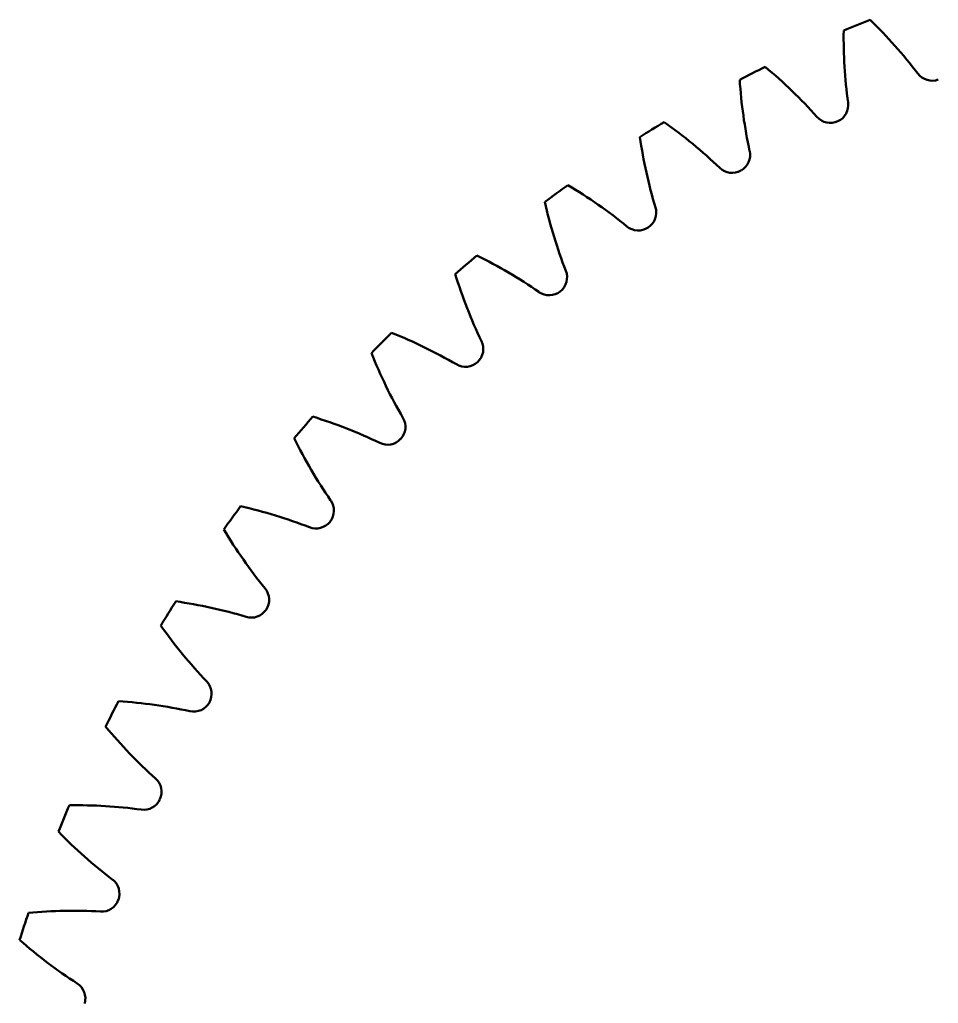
# Model space of a CAD drawing. Header units: millimetres. Extents: x 30 to 137, y 235 to 277.
# Drawn here: x 96.91 to 109.76, y 260.27 to 274.02 of the extents above; entities that cross this region are included whole.
import ezdxf

# ---------------------------------------------------------------- set-up
doc = ezdxf.new("R2010")
doc.units = ezdxf.units.MM
doc.header["$LTSCALE"] = 0.75
doc.layers.add('Visible', color=7, linetype='Continuous', lineweight=50)

msp = doc.modelspace()

# ---------------------------------------------------------------- linework, layer by layer
at = {"layer": 'Visible'}
for centre, radius, start, end in [((116.468, 255.008), 20.5, 111.9418, 113.0582), ((104.031, 269.116), 6.848, 37.336, 45.7699), ((115.286, 273.778), 6.848, 179.2301, 187.664), ((116.468, 255.008), 20.5, 116.4418, 117.5582), ((102.963, 268.097), 6.848, 41.836, 50.2699), ((109.675, 273.42), 0.25, 216.9829, 290.2512), ((113.817, 273.628), 6.848, 183.7301, 192.164), ((116.468, 255.008), 19.375, 110.2488, 110.2512), ((108.253, 272.83), 0.25, 294.7488, 8.0171), ((108.252, 272.83), 0.25, 221.4829, 294.7512), ((116.468, 255.008), 20.5, 120.9418, 122.0582), ((101.977, 266.997), 6.848, 46.336, 54.7699), ((116.468, 255.008), 19.375, 114.7488, 114.7512), ((112.365, 273.362), 6.848, 188.2301, 196.664), ((106.88, 272.131), 0.25, 299.2488, 12.5171), ((106.879, 272.13), 0.25, 225.9829, 299.2512), ((116.468, 255.008), 19.375, 119.2488, 119.2512), ((116.468, 255.008), 20.5, 125.4418, 126.5582), ((101.081, 265.823), 6.848, 50.836, 59.2699), ((110.937, 272.984), 6.848, 192.7301, 201.164), ((105.566, 271.326), 0.25, 303.7488, 17.0171), ((105.565, 271.325), 0.25, 230.4829, 303.7512), ((116.468, 255.008), 19.375, 123.7488, 123.7512), ((116.468, 255.008), 20.5, 129.9418, 131.0582), ((100.28, 264.583), 6.848, 55.336, 63.7699), ((109.544, 272.494), 6.848, 197.2301, 205.664), ((104.319, 270.42), 0.25, 308.2488, 21.5171), ((104.318, 270.419), 0.25, 234.9829, 308.2512), ((116.468, 255.008), 19.375, 128.2488, 128.2512), ((116.468, 255.008), 20.5, 134.4418, 135.5582), ((99.579, 263.283), 6.848, 59.836, 68.2699), ((103.147, 269.419), 0.25, 312.7488, 26.0171), ((108.193, 271.897), 6.848, 201.7301, 210.164), ((103.147, 269.419), 0.25, 239.4829, 312.7512), ((116.468, 255.008), 19.375, 132.7488, 132.7512), ((116.468, 255.008), 20.5, 138.9418, 140.0582), ((98.982, 261.932), 6.848, 64.336, 72.7699), ((102.058, 268.33), 0.25, 317.2488, 30.5171), ((106.894, 271.196), 6.848, 206.2301, 214.664), ((102.057, 268.329), 0.25, 243.9829, 317.2512), ((116.468, 255.008), 19.375, 137.2488, 137.2512), ((101.057, 267.158), 0.25, 321.7488, 35.0171), ((116.468, 255.008), 20.5, 143.4418, 144.5582), ((98.492, 260.539), 6.848, 68.836, 77.2699), ((101.056, 267.157), 0.25, 248.4829, 321.7512), ((116.468, 255.008), 19.375, 141.7488, 141.7512), ((105.653, 270.395), 6.848, 210.7301, 219.164), ((100.151, 265.911), 0.25, 326.2488, 39.5171), ((116.468, 255.008), 20.5, 147.9418, 149.0582), ((98.114, 259.112), 6.848, 73.336, 81.7699), ((100.151, 265.911), 0.25, 252.9829, 326.2512), ((116.468, 255.008), 19.375, 146.2488, 146.2512), ((104.479, 269.499), 6.848, 215.2301, 223.664), ((99.346, 264.597), 0.25, 330.7488, 44.0171), ((116.468, 255.008), 20.5, 152.4418, 153.5582), ((97.849, 257.659), 6.848, 77.836, 86.2699), ((99.346, 264.597), 0.25, 257.4829, 330.7512), ((116.468, 255.008), 19.375, 150.7488, 150.7512), ((103.379, 268.514), 6.848, 219.7301, 228.164), ((98.646, 263.225), 0.25, 335.2488, 48.5171), ((116.468, 255.008), 20.5, 156.9418, 158.0582), ((97.698, 256.19), 6.848, 82.336, 90.7699), ((98.646, 263.224), 0.25, 261.9829, 335.2512), ((116.468, 255.008), 19.375, 155.2488, 155.2512), ((102.36, 267.445), 6.848, 224.2301, 232.664), ((98.057, 261.801), 0.25, 339.7488, 53.0171), ((98.056, 261.8), 0.25, 266.4829, 339.7512), ((116.468, 255.008), 19.375, 159.7488, 159.7512), ((116.468, 255.008), 20.5, 161.4418, 162.5582), ((97.663, 254.714), 6.848, 86.836, 95.2699), ((101.428, 266.3), 6.848, 228.7301, 237.164), ((97.58, 260.335), 0.25, 344.2488, 57.5171)]:
    msp.add_arc(centre, radius, start, end, dxfattribs=at)

doc.saveas('drawing.dxf')
